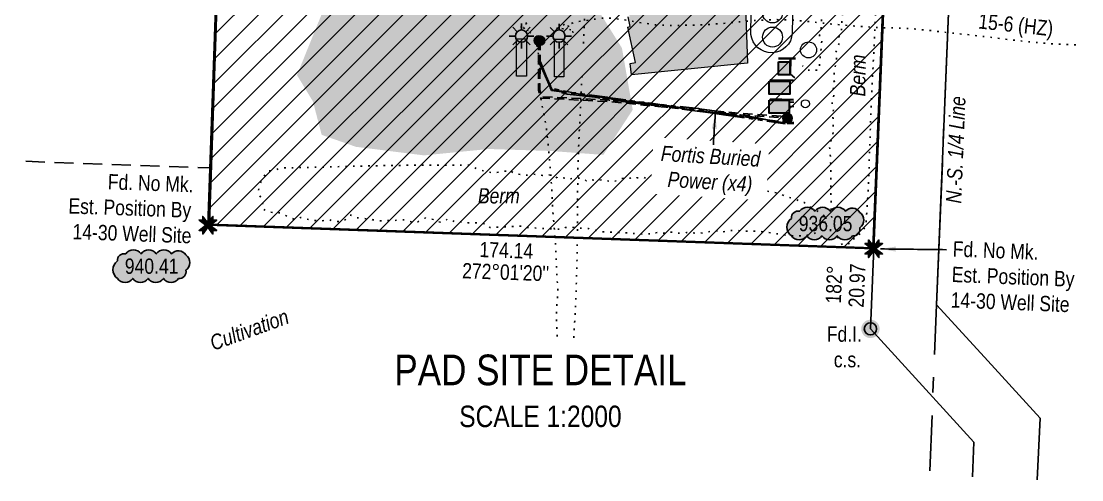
# Model space of a CAD drawing. Extents: x 303793 to 307741, y 5826902 to 5830455.
# Drawn here: x 306037 to 306729, y 5827766 to 5828066 of the extents above; entities that cross this region are included whole.
import ezdxf
from ezdxf.enums import TextEntityAlignment as Align

# ---------------------------------------------------------------- set-up
doc = ezdxf.new("R2010")
doc.units = 0
doc.header["$LTSCALE"] = 5
for name, pattern in [('foc-ACCESSROAD', [3.75, 2.5, -1.25]), ('foc-DOT', [1, 0.2, -0.8]), ('foc-QUARTERLINE', [33, 25, -3, 2, -3]), ('foc-TOPO', [1, 0.2, -0.8]), ('POWERLINE5', [7.8, 2.4, -0.6, 0.6, -0.6, 0.6, -0.6, 2.4]), ('UG_PIPE', [1.875, 1.25, -0.625])]:
    doc.linetypes.add(name, pattern=pattern)
for name, color, linetype in [('AS-DRILL', 8, 'foc-DOT'), ('AS-DRILL-T', 8, 'Continuous'), ('AS-FENCE', 48, 'foc-FENCE'), ('AS-PIPE-UG', 44, 'UG_PIPE'), ('AS-POWER-EXISTING', 72, 'POWERLINE5'), ('AS-POWER-EXISTING-T', 72, 'Continuous'), ('AS-ROADS', 254, 'Continuous'), ('AS-SYMBOL', 7, 'Continuous'), ('C-WS-S', 8, 'Continuous'), ('DETAIL-T', 7, 'Continuous'), ('F-RW', 190, 'Continuous'), ('F-WS', 190, 'foc-ACCESSROAD'), ('L-BD1', 253, 'Continuous'), ('L-MON', 1, 'Continuous'), ('L-SECQ', 8, 'foc-QUARTERLINE'), ('P-ELEVATION', 7, 'Continuous'), ('P-PROPOSED', 10, 'Continuous'), ('T-GENERAL', 48, 'foc-TOPO')]:
    doc.layers.add(name, color=color, linetype=linetype)
doc.layers.add('AS-GENERAL', color=48, linetype='Continuous', lineweight=18)
doc.layers.add('T-TEXT', color=48, linetype='Continuous', lineweight=18)
for name, color, linetype, true_color in [('AS-PIPE-AG', 7, 'Continuous', 0x7d00fa), ('AS-STRUCTURE-H', 7, 'Continuous', 0xa8a8a8), ('P-PROPOSED-EXISTING-H', 7, 'Continuous', 0xffeebd)]:
    doc.layers.add(name, color=color, linetype=linetype, true_color=true_color)
doc.layers.add('AS-STRUCTURE', color=7, linetype='Continuous', lineweight=30, true_color=0x595959)
doc.styles.add('100L', font='ARIALN.TTF', dxfattribs={"height": 11})
doc.styles.add('80', font='ARIALN.TTF', dxfattribs={"height": 10})
doc.styles.add('80CG', font='ARIALN.TTF', dxfattribs={"height": 10})
doc.styles.add('80L', font='ARIALN.TTF', dxfattribs={"height": 10})
doc.styles.add('80LS', font='ARIALNI.TTF', dxfattribs={"height": 10})
doc.styles.add('foc-LtypeFont', font='ARIALN.TTF', dxfattribs={"height": 7.35})
doc.linetypes.add('foc-FENCE', pattern='A,10,-1,["X",foc-LtypeFont,S=0.2,R=0,X=-0.625,Y=-0.75],-1.24', length=12.24)
doc.dimstyles.new('Compass 5 000', dxfattribs={"dimscale": 5, "dimtxt": 9, "dimasz": 2, "dimexe": 0.2, "dimexo": 0.0625, "dimgap": 0.5, "dimtad": 0, "dimtih": 1, "dimtoh": 1, "dimzin": 0, "dimdsep": 46, "dimtxsty": '80CG', "dimcen": 0.1, "dimse1": 1, "dimse2": 1, "dimclrd": 256, "dimclrt": 256, "dimaunit": 1, "dimadec": 4, "dimazin": 0, "dimtfac": 0.06, "dimtofl": 0, "dimtmove": 0, "dimatfit": 1, "dimfxl": 0.2, "dimtolj": 1, "dimtzin": 0, "dimlwd": -1, "dimarcsym": 0})

# ---------------------------------------------------------------- blocks, each defined once
blk = doc.blocks.new('RISER')
h = blk.add_hatch(color=255)
h.dxf.hatch_style = 1
edge = h.paths.add_edge_path()
edge.add_arc((0, 0), 0.7, 0, 360)
blk.add_hatch(color=13).paths.add_polyline_path([(0.58, -0.15), (-0.58, -0.15, 0.774597)])
at = {"color": 13}
blk.add_line((-0.58, -0.15), (0.58, -0.15), dxfattribs=at)
blk.add_circle((0, 0), 0.6, dxfattribs=at)
blk = doc.blocks.new('GAS')
h = blk.add_hatch(color=255)
h.dxf.hatch_style = 1
edge = h.paths.add_edge_path()
edge.add_arc((0, 0), 0.9, 0, 360)
for p, q in [((0, 0.81), (0, 1.62)), ((-0.81, 0), (-1.62, 0)), ((-0.57, 0.57), (-1.14, 1.14)), ((0.57, 0.57), (1.14, 1.14)), ((1.62, 0), (0.81, 0)), ((-0.57, -0.57), (-1.14, -1.14)), ((0, -0.81), (0, -1.62)), ((1.14, -1.14), (0.57, -0.57))]:
    blk.add_line(p, q)
blk.add_circle((0, 0), 0.8)
blk = doc.blocks.new('fdia')
at = {"color": 255, "const_width": 1}
blk.add_lwpolyline([(-0.5, 0, 1), (0.5, 0, 1)], format="xyb", close=True, dxfattribs=at)
blk = doc.blocks.new('Fdiaa')
blk.add_blockref('fdia', (0, 0))
blk = doc.blocks.new('fdib')
at = {"color": 1, "const_width": 1.6}
blk.add_lwpolyline([(-0.4, 0, 1), (0.4, 0, 1)], format="xyb", close=True, dxfattribs=at)
at = {"color": 1}
blk.add_circle((0, 0), 0.8, dxfattribs=at)
blk = doc.blocks.new('Fdibb')
blk.add_blockref('fdib', (0, 0))
blk = doc.blocks.new('fdicc')
for name in ['Fdibb', 'Fdiaa']:
    blk.add_blockref(name, (0, 0))
blk = doc.blocks.new('FDI')
blk.add_blockref('fdicc', (0, 0))
blk = doc.blocks.new('TEMP')
h = blk.add_hatch(color=255)
h.dxf.hatch_style = 1
h.paths.add_polyline_path([(0, 0.25), (-0.67, 1.15), (-0.67, 0.67), (-1.15, 0.67), (-0.25, 0), (-1.15, -0.67), (-0.67, -0.67), (-0.67, -1.15), (0, -0.25), (0.67, -1.15), (0.67, -0.67), (1.15, -0.67), (0.25, 0), (1.15, 0.67), (0.67, 0.67), (0.67, 1.15)])
h.paths.add_polyline_path([(0.57, 0.85), (0.57, 0.57), (0.85, 0.57), (0.08, 0), (0.85, -0.57), (0.57, -0.57), (0.57, -0.85), (0, -0.08), (-0.57, -0.85), (-0.57, -0.57), (-0.85, -0.57), (-0.08, 0), (-0.85, 0.57), (-0.57, 0.57), (-0.57, 0.85), (0, 0.08)], flags=16)
h = blk.add_hatch(color=1)
h.dxf.hatch_style = 1
h.paths.add_polyline_path([(0, 0.08), (-0.57, 0.85), (-0.57, 0.57), (-0.85, 0.57), (-0.08, 0), (-0.85, -0.57), (-0.57, -0.57), (-0.57, -0.85), (0, -0.08), (0.57, -0.85), (0.57, -0.57), (0.85, -0.57), (0.08, 0), (0.85, 0.57), (0.57, 0.57), (0.57, 0.85)])
at = {"color": 1}
for p, q in [((-0.08, 0), (0.08, 0)), ((0, 0.08), (0, -0.08))]:
    blk.add_line(p, q, dxfattribs=at)
at = {"color": 255, "flags": 128}
blk.add_lwpolyline([(-0.25, 0), (-1.15, 0.67), (-0.67, 0.67), (-0.67, 1.15), (0, 0.25), (0.67, 1.15), (0.67, 0.67), (1.15, 0.67), (0.25, 0), (1.15, -0.67), (0.67, -0.67), (0.67, -1.15), (0, -0.25), (-0.67, -1.15), (-0.67, -0.67), (-1.15, -0.67)], close=True, dxfattribs=at)
at = {"color": 1, "flags": 128}
blk.add_lwpolyline([(-0.08, 0), (-0.85, 0.57), (-0.57, 0.57), (-0.57, 0.85), (0, 0.08), (0.57, 0.85), (0.57, 0.57), (0.85, 0.57), (0.08, 0), (0.85, -0.57), (0.57, -0.57), (0.57, -0.85), (0, -0.08), (-0.57, -0.85), (-0.57, -0.57), (-0.85, -0.57)], close=True, dxfattribs=at)
blk = doc.blocks.new('*U437')
at = {"layer": 'DETAIL-T', "color": 3, "insert": (0, 0), "char_height": 20, "width": 217.1081, "attachment_point": 5, "style": '80CG'}
blk.add_mtext('PAD SITE DETAIL\\P{\\H0.7x;SCALE 1:2000}', dxfattribs=at)
blk = doc.blocks.new('wa')
at = {"layer": 'P-ELEVATION'}
h = blk.add_hatch(color=111, dxfattribs=at)
h.dxf.hatch_style = 1
edge = h.paths.add_edge_path()
edge.add_arc((-17.35, -4.5), 6.1, 215, 325)
edge.add_arc((-7.35, -4.5), 6.1, 215, 325)
edge.add_arc((2.65, -4.5), 6.1, 215, 325)
edge.add_arc((12.65, -4.5), 6.1, 215, 325)
edge.add_arc((18.14, -3.7), 4.32, 263.43363, 373.43363)
edge.add_arc((18.85, 2.3), 6.1, 305, 415)
edge.add_arc((17.45, 4.39), 5.69, 30.69553, 140.69553)
edge.add_arc((8.05, 4.5), 6.1, 35, 145)
edge.add_arc((-1.95, 4.5), 6.1, 35, 145)
edge.add_arc((-11.95, 4.5), 6.1, 35, 145)
edge.add_arc((-18.04, 3.81), 4.33, 75.42608, 185.42608)
edge.add_arc((-18.36, -2.3), 6.96, 125, 235)
at = {"color": 240, "flags": 128}
blk.add_lwpolyline([(-22.35, -8, 0.520567), (-12.35, -8, 0.520567), (-2.35, -8, 0.520567), (7.65, -8, 0.520567), (17.65, -8, 0.520567), (22.35, -2.7, 0.520567), (22.35, 7.3, 0.520567), (13.05, 8, 0.520567), (3.05, 8, 0.520567), (-6.95, 8, 0.520567), (-16.95, 8, 0.520567), (-22.35, 3.4, 0.520567)], format="xyb", close=True, dxfattribs=at)
at = {"layer": 'P-ELEVATION', "color": 240, "flags": 128}
blk.add_lwpolyline([(0, 0, 12.5, 0, 0), (-12.42, -6.43, 0, 0, 0)], format="xyseb", dxfattribs=at)
at = {"layer": 'P-ELEVATION', "color": 240, "style": '80'}
blk.add_attdef('ELEVATION', text='', height=10, dxfattribs=at).set_placement((0, 0), align=Align.MIDDLE_CENTER)

msp = doc.modelspace()

# ---------------------------------------------------------------- hatches: boundary and pattern name
at = {"layer": 'AS-ROADS'}
h = msp.add_hatch(color=256, dxfattribs=at)
h.dxf.hatch_style = 1
h.paths.add_polyline_path([(306210.766, 5828333.883), (306248.504, 5828310.002), (306281.377, 5828248.481), (306291.923, 5828229.593), (306309.763, 5828207.968), (306313.266, 5828196.712), (306316.019, 5828181.453), (306289.363, 5828162.427), (306256.166, 5828116.204), (306233.343, 5828071.646), (306216.687, 5828030.541), (306227.097, 5828013.371), (306232.822, 5827991.518), (306255.203, 5827983.713), (306299.655, 5827978.116), (306341.946, 5827982.29), (306382.272, 5827981.01), (306416.838, 5827978.451), (306436.041, 5828007.885), (306429, 5828048.197), (306409.797, 5828078.911), (306400.502, 5828097.339), (306370.601, 5828144.608), (306263.26, 5828319.33), (306245.703, 5828330.681)])
at = {"layer": 'AS-STRUCTURE-H'}
h = msp.add_hatch(color=256, dxfattribs=at)
h.dxf.hatch_style = 1
h.paths.add_polyline_path([(306277.903, 5828319.106), (306290.354, 5828337.896), (306333.729, 5828310.763), (306393.602, 5828266.074), (306400.255, 5828262.084), (306407.972, 5828255.699), (306413.294, 5828250.645), (306445.789, 5828226.408), (306448.52, 5828223.34), (306449.706, 5828224.592), (306454.647, 5828220.575), (306453.791, 5828219.323), (306454.12, 5828218.599), (306463.343, 5828219.784), (306464.397, 5828214.318), (306460.51, 5828213.857), (306461.037, 5828208.655), (306463.343, 5828208.853), (306464.337, 5828202.911), (306466.972, 5828202.846), (306468.158, 5828197.116), (306470.991, 5828197.511), (306472.32, 5828191.632), (306474.164, 5828191.632), (306474.889, 5828185.376), (306476.536, 5828185.507), (306478.058, 5828174.82), (306479.047, 5828172.647), (306482.34, 5828173.042), (306482.807, 5828167.036), (306486.628, 5828167.497), (306487.187, 5828161.878), (306499.824, 5828162.31), (306499.757, 5828163.176), (306502.22, 5828163.442), (306502.154, 5828164.107), (306506.881, 5828164.906), (306510.077, 5828154.523), (306504.351, 5828153.458), (306503.685, 5828155.056), (306501.43, 5828153.477), (306501.719, 5828149.645), (306503.399, 5828149.803), (306503.582, 5828146.234), (306502.9, 5828146.024), (306503.005, 5828143.872), (306505.21, 5828142.009), (306508.381, 5828111.997), (306511.098, 5828038.243), (306435.164, 5828030.676), (306434.466, 5828038.086), (306437.931, 5828038.765), (306432.863, 5828061.79), (306434.366, 5828062.284), (306433.095, 5828068.594), (306434.027, 5828068.636), (306432.714, 5828074.943), (306433.688, 5828075.07), (306432.585, 5828081.716), (306433.223, 5828083.671), (306432.5, 5828086.987), (306432.713, 5828087.582), (306431.435, 5828093.466), (306432.881, 5828093.848), (306431.775, 5828099.969), (306433.264, 5828100.139), (306431.69, 5828105.717), (306432.626, 5828106.014), (306430.456, 5828116.397), (306431.307, 5828118.395), (306432.072, 5828118.48), (306431.009, 5828124.771), (306438.475, 5828126.003), (306441.225, 5828129.339), (306440.432, 5828138.247), (306439.322, 5828138.204), (306438.041, 5828144.693), (306447.054, 5828145.985), (306451.751, 5828147.992), (306452.52, 5828149.571), (306452.178, 5828152.175), (306449.018, 5828154.694), (306448.722, 5828158.596), (306452.181, 5828158.852), (306453.675, 5828162.481), (306453.675, 5828164.572), (306449.96, 5828164.316), (306449.533, 5828168.5), (306452.78, 5828170.816), (306455.565, 5828172.853), (306454.333, 5828177.985), (306454.128, 5828181.132), (306452.075, 5828182.158), (306451.39, 5828188.247), (306449.405, 5828188.111), (306448.789, 5828192.695), (306448.173, 5828193.721), (306446.736, 5828193.516), (306446.39, 5828196.058), (306444.131, 5828199.205), (306438.314, 5828196.674), (306432.154, 5828205.91), (306433.235, 5828207.417), (306385.934, 5828244.386), (306326.36, 5828287.682)])
h = msp.add_hatch(color=256, dxfattribs=at)
h.dxf.hatch_style = 1
h.paths.add_polyline_path([(306531.323, 5828039.234), (306538.667, 5828039.234), (306538.667, 5828030.707), (306531.323, 5828030.707)])
h.paths.add_polyline_path([(306525.211, 5828026.689), (306538.712, 5828026.689), (306538.712, 5828018.163), (306525.211, 5828018.163)])
h.paths.add_polyline_path([(306525.119, 5828014.185), (306538.255, 5828014.185), (306538.255, 5828005.705), (306525.119, 5828005.705)])
at = {"layer": 'P-PROPOSED-EXISTING-H'}
h = msp.add_hatch(dxfattribs=at)
h.set_pattern_fill('ANSI31', color=256, scale=3.499734, style=0)
h.set_pattern_definition([(45, (-851.238, 767.042), (-7.857126762, 7.857126762), [])])
h.paths.add_polyline_path([(306609.389, 5828304.305), (306593.506, 5827917.16), (306158.46, 5827932.521), (306172.132, 5828319.744)])

# ---------------------------------------------------------------- linework, layer by layer
at = {"layer": 'AS-DRILL', "flags": 128}
for points in [[(306403.825, 5828051.273), (306403.829, 5828051.383), (306404.555, 5828068.292), (306405.433, 5828085.896), (306406.255, 5828103.953), (306407.028, 5828122.687), (306407.641, 5828141.778), (306408.137, 5828161.098), (306408.782, 5828180.988), (306409.606, 5828201.622), (306410.612, 5828222.423), (306411.714, 5828243.121), (306412.863, 5828264.367), (306413.859, 5828285.519), (306414.776, 5828307.85), (306415.804, 5828330.452), (306416.774, 5828353.482), (306417.568, 5828375.868), (306417.821, 5828382.814), (306418.364, 5828398.905), (306419.138, 5828422.042), (306419.818, 5828445.334), (306420.071, 5828455.407), (306420.181, 5828465.33)], [(306366.471, 5828064.46), (306366.471, 5828064.46), (306366.567, 5828064.356), (306366.38, 5828064.063), (306365.213, 5828063.659), (306363.374, 5828063.332), (306362.855, 5828062.878), (306363.11, 5828061.742), (306364.176, 5828060.873), (306365.857, 5828060.356), (306367.155, 5828059.654), (306367.401, 5828059.544), (306367.418, 5828059.968), (306367.121, 5828061.932), (306366.618, 5828064.379), (306365.972, 5828065.105), (306365.503, 5828064.023), (306365.462, 5828063.624), (306365.459, 5828063.549), (306365.436, 5828062.975), (306365.03, 5828062.19), (306364.778, 5828061.525), (306365.25, 5828060.83), (306366.539, 5828059.903), (306368.812, 5828058.536), (306369.907, 5828057.767), (306371.003, 5828056.397), (306372.024, 5828054.405), (306372.993, 5828051.714), (306373.751, 5828048.156), (306374.389, 5828044.077), (306375.011, 5828039.599), (306375.265, 5828034.685), (306375.06, 5828028.939), (306375.22, 5828022.302), (306376.046, 5828015.413), (306377.259, 5828008.835), (306378.542, 5828002.729), (306379.608, 5827996.231), (306380.414, 5827988.843), (306381.207, 5827980.504), (306382.003, 5827971.641), (306382.743, 5827962.604), (306383.229, 5827954.102), (306383.574, 5827945.832), (306384.208, 5827937.275), (306384.981, 5827928.437), (306385.601, 5827919.53), (306386.028, 5827910.181), (306386.4, 5827901.959), (306386.853, 5827894.51), (306387.124, 5827888.145), (306386.699, 5827882.507), (306386.235, 5827877.146), (306386.214, 5827872.243), (306386.366, 5827867.283), (306386.56, 5827862.121), (306386.62, 5827858.466)], [(306391.385, 5828063.743), (306391.385, 5828063.743), (306391.178, 5828063.576), (306390.685, 5828063.12), (306390.015, 5828062.647), (306388.968, 5828062.113), (306387.996, 5828061.576), (306387.004, 5828061.166), (306386.505, 5828061.211), (306386.316, 5828061.493), (306386.067, 5828061.528), (306386.886, 5828061.346), (306388.777, 5828061.095), (306390.642, 5828060.795), (306392.608, 5828060.541), (306394.657, 5828060.459), (306396.061, 5828059.928), (306396.847, 5828058.921), (306397.18, 5828058.482), (306397.929, 5828057.827), (306397.956, 5828057.876), (306396.813, 5828058.697), (306395.738, 5828059.34), (306395.141, 5828060.065), (306394.877, 5828060.976), (306394.513, 5828061.866), (306393.897, 5828062.742), (306393.627, 5828063.503), (306393.697, 5828064.001), (306393.713, 5828064.4), (306393.919, 5828064.542), (306394.739, 5828064.409), (306395.759, 5828064.269), (306396.084, 5828064.256), (306396.414, 5828064.368), (306397.049, 5828064.592), (306399.304, 5828065.303), (306402.832, 5828065.937), (306407.253, 5828066.386), (306412.341, 5828067.234), (306417.821, 5828067.866), (306423.59, 5828067.61), (306430.754, 5828066.573), (306439.995, 5828064.903), (306450.894, 5828063.417), (306462.96, 5828062.935), (306475.054, 5828063.177), (306486.506, 5828063.62), (306497.274, 5828064.491), (306507.8, 5828065.547), (306518.793, 5828066.409), (306530.367, 5828066.772), (306542.608, 5828066.308), (306555.344, 5828065.073), (306569.095, 5828063.573), (306582.384, 5828062.417), (306594.815, 5828061.695), (306606.809, 5828061.291), (306619.099, 5828060.8), (306631.632, 5828059.498), (306643.883, 5828058.033), (306655.896, 5828056.853), (306669.069, 5828055.301), (306682.514, 5828053.637), (306695.643, 5828052.237), (306708.409, 5828051.127), (306720.117, 5828050.459), (306729.442, 5828050.311)], [(306397.533, 5827858.996), (306398.038, 5827867.592), (306398.532, 5827878.081), (306399.021, 5827889.696), (306399.442, 5827902.114), (306399.766, 5827915.236), (306399.936, 5827928.891), (306400.028, 5827943.098), (306400.076, 5827957.433), (306400.281, 5827972.587), (306400.869, 5827987.925), (306401.609, 5828003.333), (306402.373, 5828018.69), (306403.027, 5828031.999)]]:
    msp.add_lwpolyline(points, dxfattribs=at)
at = {"layer": 'AS-FENCE', "flags": 128}
msp.add_lwpolyline([(306588.283, 5828332.411), (306608.538, 5828301.131), (306592.883, 5827917.691), (306159.546, 5827933.258), (306172.983, 5828333.016)], dxfattribs=at)
at = {"layer": 'AS-GENERAL', "flags": 128}
msp.add_lwpolyline([(306513.92, 5828101.436, -0.8978526), (306541.04, 5828101.054), (306540.246, 5828057.896, -0.9212411), (306513.296, 5828057.122)], format="xyb", close=True, dxfattribs=at)
msp.add_lwpolyline([(306508.381, 5828111.997), (306511.098, 5828038.243), (306435.164, 5828030.676), (306434.466, 5828038.086), (306437.931, 5828038.765), (306432.863, 5828061.79), (306434.366, 5828062.284), (306433.095, 5828068.594)], dxfattribs=at)
for points in [[(306360.109, 5828054.174), (306366.726, 5828054.174), (306366.726, 5828029.836), (306360.109, 5828029.836)], [(306384.933, 5828054.068), (306391.084, 5828054.068), (306391.084, 5828029.523), (306384.933, 5828029.523)]]:
    msp.add_lwpolyline(points, close=True, dxfattribs=at)
at = {"layer": 'AS-GENERAL'}
for centre, radius in [((306527.378, 5828071.151), 6.526), ((306527.391, 5828055.394), 6.526), ((306550.906, 5828047.007), 5.26), ((306548.846, 5828011.827), 2.639)]:
    msp.add_circle(centre, radius, dxfattribs=at)
at = {"layer": 'AS-PIPE-AG', "flags": 128}
for points in [[(306531.346, 5828041.199), (306542.368, 5828041.073)], [(306531.352, 5828041.698), (306542.374, 5828041.573)], [(306538.754, 5828031.199), (306538.814, 5828041.114)], [(306541.962, 5828028.735), (306539.035, 5828031.2), (306539.244, 5828041.109)], [(306526.034, 5828026.689), (306526.026, 5828027.492), (306541.163, 5828027.25)], [(306526.158, 5828026.689), (306526.146, 5828027.179), (306541.127, 5828026.91)], [(306526.098, 5828014.185), (306526.11, 5828014.999), (306541.18, 5828014.665)], [(306526.25, 5828014.185), (306526.258, 5828014.589), (306541.165, 5828014.281)], [(306538.255, 5828012.853), (306541.328, 5828012.884)], [(306538.255, 5828010.122), (306541.336, 5828009.987)], [(306537.043, 5827998.968), (306541.227, 5827998.942)], [(306537.048, 5827999.718), (306541.232, 5827999.692)]]:
    msp.add_lwpolyline(points, dxfattribs=at)
at = {"layer": 'AS-PIPE-UG', "flags": 128}
for points in [[(306374.566, 5828053.121), (306374.393, 5828020.468), (306375.998, 5828015.516), (306420.571, 5828013.253), (306506.773, 5828004.518), (306536.666, 5828002.413)], [(306375.566, 5828053.115), (306375.394, 5828020.624), (306376.737, 5828016.479), (306420.647, 5828014.251), (306506.859, 5828005.515), (306536.736, 5828003.411)]]:
    msp.add_lwpolyline(points, dxfattribs=at)
at = {"layer": 'AS-POWER-EXISTING', "flags": 128}
for points in [[(306374.196, 5828039.643), (306383.843, 5828020.771), (306393.316, 5828018.093), (306479.573, 5828008.623), (306509.468, 5828004.086), (306535.496, 5827999.178)], [(306535.598, 5827998.791), (306449.323, 5828011.483), (306383.056, 5828020.493), (306374.899, 5828039.362)], [(306535.671, 5827999.286), (306449.393, 5828011.978), (306383.403, 5828020.951), (306375.358, 5828039.561)], [(306375.826, 5828039.303), (306382.491, 5828022.101), (306419.491, 5828014.468), (306535.681, 5827999.788)]]:
    msp.add_lwpolyline(points, dxfattribs=at)
at = {"layer": 'AS-STRUCTURE'}
for points in [[(306531.323, 5828039.234), (306538.667, 5828039.234), (306538.667, 5828030.707), (306531.323, 5828030.707)], [(306525.211, 5828026.689), (306538.712, 5828026.689), (306538.712, 5828018.163), (306525.211, 5828018.163)], [(306525.119, 5828014.185), (306538.255, 5828014.185), (306538.255, 5828005.705), (306525.119, 5828005.705)]]:
    msp.add_lwpolyline(points, close=True, dxfattribs=at)
at = {"layer": 'F-RW', "flags": 128}
for points in [[(306657.937, 5827768.209), (306658.966, 5827790.819), (306632.082, 5827820.264), (306591.36, 5827864.866), (306609.391, 5828304.338), (306606.704, 5828463.258)], [(306649.194, 5828463.977), (306651.902, 5828303.826), (306634.538, 5827880.602), (306663.466, 5827848.918), (306702.219, 5827806.473), (306700.39, 5827766.278)]]:
    msp.add_lwpolyline(points, dxfattribs=at)
at = {"layer": 'F-WS', "flags": 128}
msp.add_lwpolyline([(306048.854, 5828324.097), (306172.132, 5828319.744), (306159.783, 5827969.989), (306036.504, 5827974.342)], dxfattribs=at)
at = {"layer": 'L-SECQ', "flags": 128}
msp.add_lwpolyline([(306651.86, 5828302.806), (306634.538, 5827880.602), (306632.082, 5827820.264), (306630.106, 5827772.12)], dxfattribs=at)
at = {"layer": 'P-PROPOSED', "flags": 128}
msp.add_lwpolyline([(306609.389, 5828304.305), (306593.506, 5827917.16), (306158.46, 5827932.521), (306172.132, 5828319.744)], close=True, dxfattribs=at)
at = {"layer": 'T-GENERAL', "flags": 128}
for points in [[(306575.194, 5828304.54), (306574.297, 5828307.817), (306566.787, 5828307.985), (306563.472, 5828309.495), (306564.399, 5828314.533), (306569.231, 5828316.813), (306580.705, 5828318.423), (306589.491, 5828315.607), (306596.185, 5828309.258), (306601.335, 5828291.241), (306604.266, 5828256.536), (306602.212, 5828197.484), (306597.234, 5828124.095), (306594.665, 5828068.283), (306591.918, 5828013.134), (306590.028, 5827957.978), (306588.484, 5827933.097), (306586.334, 5827927.902), (306583.032, 5827925.814), (306580.403, 5827924.197), (306580.403, 5827922.85), (306578.103, 5827920.684), (306572.914, 5827919.674), (306569.537, 5827925.33), (306569.763, 5827928.126)], [(306569.763, 5827928.126), (306566.811, 5827935.32), (306565.704, 5827939.194), (306565.642, 5827946.265), (306565.396, 5827956.964), (306565.54, 5827968.908), (306565.048, 5827980.725), (306564.557, 5827983.971), (306565.147, 5827985.643), (306567.213, 5827993.624), (306566.82, 5828004.343), (306567.239, 5828009.155), (306566.253, 5828011.065), (306566.376, 5828014.639), (306567.239, 5828015.686), (306567.424, 5828017.412), (306566.869, 5828018.213), (306566.992, 5828020.246), (306567.301, 5828025.07), (306567.855, 5828025.933), (306567.362, 5828027.597), (306567.301, 5828029.569), (306567.671, 5828031.356), (306569.276, 5828042.156), (306568.474, 5828043.389), (306568.721, 5828045.237), (306569.399, 5828046.778), (306570.755, 5828050.722), (306570.635, 5828052.66), (306570.82, 5828056.11), (306571.437, 5828058.452), (306572.484, 5828059.992), (306572.671, 5828065.37), (306573.472, 5828073.757), (306574.397, 5828078.07), (306574.335, 5828079.981), (306573.226, 5828081.706), (306573.657, 5828083.863), (306574.027, 5828086.204), (306574.829, 5828086.772), (306574.952, 5828089.298), (306573.966, 5828092.194), (306575.137, 5828096.021), (306574.386, 5828100.473), (306573.728, 5828105.077), (306574.541, 5828107.592), (306575.431, 5828111.152), (306575.432, 5828117.699), (306575.006, 5828119.247), (306575.819, 5828122.806), (306575.686, 5828132.131), (306575.686, 5828138.142), (306575.067, 5828140.679), (306574.943, 5828144.083), (306574.634, 5828144.887), (306574.386, 5828147.858), (306574.077, 5828150.333), (306573.455, 5828156.229), (306573.331, 5828158.952), (306572.65, 5828160.313), (306572.155, 5828164.707), (306572.093, 5828167.925), (306571.471, 5828170.362), (306570.914, 5828171.352), (306570.852, 5828172.528), (306570.295, 5828173.828), (306570.852, 5828174.88), (306570.914, 5828176.674), (306570.171, 5828178.778), (306570.047, 5828180.14), (306566.689, 5828188.755), (306564.242, 5828196.093), (306563.1, 5828208.486), (306562.613, 5828234.79), (306561.961, 5828246.857), (306564.736, 5828261.757), (306562.942, 5828276.433), (306558.537, 5828280.51), (306555.275, 5828280.836), (306549.239, 5828276.27), (306546.303, 5828273.172), (306545.161, 5828262.246), (306545.161, 5828251.484), (306543.693, 5828244.798), (306542.551, 5828235.666), (306543.04, 5828226.208), (306544.019, 5828216.913), (306543.569, 5828207.625), (306541.935, 5828199.782), (306540.954, 5828195.86), (306542.752, 5828187.852), (306543.896, 5828180.335), (306543.733, 5828171.021), (306544.564, 5828168.732), (306551.485, 5828161.297), (306554.275, 5828153.747), (306560.99, 5828144.763), (306561.095, 5828129.879), (306561.095, 5828113.873), (306560.888, 5828097.041), (306561.405, 5828092.085), (306559.652, 5828072.611), (306559.133, 5828062.217), (306558.718, 5828058.276), (306558.096, 5828056.409), (306558.199, 5828054.128), (306559.548, 5828052.987), (306558.926, 5828045.832), (306558.511, 5828041.58), (306558.407, 5828039.921), (306558.096, 5828037.743), (306558.303, 5828035.046), (306557.265, 5828033.768), (306553.82, 5828033.638), (306550.635, 5828033.768), (306546.93, 5828036.692)], [(306519.174, 5827955.879), (306520.635, 5827955.47), (306530.205, 5827953.57), (306547.952, 5827947.429), (306560.618, 5827939.165), (306562.172, 5827937.092), (306561.139, 5827932.695), (306556.038, 5827927.596), (306551.959, 5827926.203), (306542.801, 5827925.276), (306536.368, 5827926.03), (306518.349, 5827928.609), (306508.8, 5827928.609), (306504.629, 5827929.073), (306499.901, 5827929.073), (306496.934, 5827928.517), (306494.431, 5827928.053), (306493.226, 5827928.98), (306486.922, 5827928.517), (306482.287, 5827927.404), (306478.672, 5827927.497), (306476.54, 5827927.404), (306471.331, 5827927.682), (306468.458, 5827927.126), (306462.988, 5827927.682), (306459.744, 5827928.238), (306457.889, 5827927.496), (306456.627, 5827927.221), (306452.948, 5827927.919), (306451.183, 5827927.515), (306450.41, 5827926.89), (306448.35, 5827927), (306443.802, 5827926.611), (306430.789, 5827927.556), (306423.628, 5827928.028), (306419.77, 5827927.84), (306414.219, 5827928.498), (306406.974, 5827930.38), (306403.351, 5827930.746), (306401.17, 5827930.51), (306399.519, 5827931.217), (306391.914, 5827930.923), (306389.792, 5827929.98), (306382.112, 5827930.098), (306367.88, 5827930.954), (306362.977, 5827931.896), (306355.34, 5827931.614), (306347.207, 5827931.236), (306342.587, 5827931.048), (306340.513, 5827933.216), (306337.307, 5827933.876), (306328.255, 5827934.158), (306325.236, 5827934.839), (306323.941, 5827934.765), (306322.719, 5827934.543), (306321.572, 5827934.136), (306319.832, 5827934.728), (306316.417, 5827936.322), (306314.937, 5827936.559), (306313.279, 5827935.138), (306310.141, 5827934.428), (306307.477, 5827935.198), (306305.641, 5827936.145), (306302.681, 5827936.855), (306300.431, 5827937.269), (306298.241, 5827936.085), (306295.576, 5827934.724), (306293.504, 5827934.428), (306290.531, 5827935.021), (306288.045, 5827936.027), (306283.545, 5827936.027), (306278.752, 5827935.406), (306273.341, 5827935.704), (306270.784, 5827935.288), (306266.266, 5827936.12), (306260.914, 5827936.892), (306254.953, 5827937.488), (306253.05, 5827938.558), (306251.861, 5827939.034), (306250.553, 5827938.974), (306249.78, 5827937.726), (306248.056, 5827936.002), (306244.607, 5827934.873), (306240.445, 5827935.17), (306237.532, 5827936.181), (306235.855, 5827935.708), (306232.466, 5827935.292), (306226.758, 5827935.649), (306222.953, 5827936.6), (306221.11, 5827937.134), (306219.267, 5827937.61), (306217.84, 5827937.134), (306214.688, 5827936.481), (306209.694, 5827938.68), (306207.54, 5827939.935), (306205.875, 5827940.529), (306204.032, 5827940.767), (306201.297, 5827940.588), (306195.351, 5827942.55), (306193.73, 5827943.982), (306194.384, 5827947.132), (306194.076, 5827948.855), (306192.944, 5827951.002), (306191.712, 5827952.42), (306191.264, 5827954.622), (306191.862, 5827956.861), (306192.982, 5827960.562), (306194.364, 5827963.286), (306195.894, 5827965.6), (306197.089, 5827966.645), (306198.321, 5827968.138), (306200.225, 5827968.1), (306202.017, 5827968.399), (306205.746, 5827969.819), (306267.978, 5827971.344), (306290.248, 5827971.649), (306328.99, 5827971.649), (306335.86, 5827968.604), (306344.94, 5827966.504), (306355.939, 5827968.366), (306358.219, 5827966.446), (306365.12, 5827964.974), (306371.342, 5827965.785), (306377.114, 5827964.974), (306380.721, 5827965.425), (306384.388, 5827964.895), (306385.342, 5827963.985), (306386.585, 5827963.564), (306389.113, 5827963.897), (306390.533, 5827963.365), (306392.219, 5827963.276), (306393.466, 5827962.476), (306394.974, 5827962.853), (306401.747, 5827963.365), (306403.934, 5827963.053), (306405.731, 5827961.491), (306406.825, 5827961.725), (306409.091, 5827962.272), (306411.513, 5827961.647), (306416.122, 5827962.194), (306423.071, 5827960.7), (306429.031, 5827963.093), (306430.996, 5827963.291), (306434.464, 5827963.144), (306435.099, 5827963.633), (306437.053, 5827964.072), (306438.812, 5827963.535), (306440.18, 5827963.437), (306440.913, 5827963.828), (306442.336, 5827963.893), (306444.902, 5827963.222), (306446.582, 5827963.374), (306448.981, 5827963.789)]]:
    msp.add_lwpolyline(points, dxfattribs=at)

# ---------------------------------------------------------------- block references
at = {"xscale": 0.99992398, "yscale": 0.99992398, "zscale": 0.99992398}
msp.add_blockref('*U437', (306375.745, 5827824.262), dxfattribs=at)
at = {"layer": 'AS-SYMBOL', "xscale": 4.999619900000007, "yscale": 4.999619900000007, "zscale": 4.999619900000007}
for p in [(306374.581, 5828053.143), (306375.573, 5828053.058), (306537.171, 5828002.386)]:
    msp.add_blockref('RISER', p, dxfattribs=at)
at = {"layer": 'C-WS-S', "color": 4, "xscale": 4.999619900000007, "yscale": 4.999619900000007, "zscale": 4.999619900000007}
for p in [(306363.389, 5828056.045), (306387.888, 5828056.012)]:
    msp.add_blockref('GAS', p, dxfattribs=at)
at = {"layer": 'L-MON', "color": 6, "xscale": 4.999619900000025, "yscale": 4.999619900000025, "zscale": 4.999619900000025}
for p in [(306158.46, 5827932.521), (306593.506, 5827917.16)]:
    msp.add_blockref('TEMP', p, dxfattribs=at)
at = {"layer": 'L-MON', "xscale": 4.999619900000025, "yscale": 4.999619900000025, "zscale": 4.999619900000025}
msp.add_blockref('FDI', (306591.358, 5827864.823), dxfattribs=at)
at = {"layer": 'P-ELEVATION', "xscale": 0.99992398, "yscale": 0.99992398, "zscale": 0.99992398}
for p, values in [((306562.049, 5827933.597), {'ELEVATION': '936.05'}), ((306121.729, 5827905.778), {'ELEVATION': '940.41'})]:
    msp.add_blockref('wa', p, dxfattribs=at).add_auto_attribs(values)

# ---------------------------------------------------------------- texts
at = {"layer": 'AS-DRILL-T', "insert": (306663.647, 5828087.645), "char_height": 9.99983, "attachment_point": 1, "rotation": 353.912521, "style": '80L'}
msp.add_mtext_dynamic_manual_height_columns('\\pi3.99263;Parallax\\P\\pi0.6639;15-6 (HZ)', width=48.40749, gutter_width=49.996, heights=[0], dxfattribs=at)
at = {"layer": 'L-BD1', "style": '80L'}
for s, height, rotation, p in [('174.14', 9.9992, 357.9778, (306353.495, 5827916.13)), ("272°01'20''", 9.99924, 357.9778, (306352.993, 5827901.89)), ('182°', 9.9992, 87.6506, (306567.526, 5827893.744)), ('20.97', 9.9992, 87.6506, (306582.512, 5827893.129))]:
    msp.add_text(s, height=height, rotation=rotation, dxfattribs=at).set_placement(p, align=Align.MIDDLE)
at = {"layer": 'L-MON', "char_height": 9.99925, "attachment_point": 1, "style": '80L'}
for s, insert, rotation in [('\\pi26.15534;Fd. No Mk.\\P\\pi1.00716;Est. Position By\\P\\pi4.28113;14-30 Well Site', (306067.156, 5827966.887), 357.977788), ('Fd. No Mk.\\PEst. Position By\\P14-30 Well Site', (306645.377, 5827922.112), 357.716306)]:
    msp.add_mtext_dynamic_manual_height_columns(s, width=80.23041, gutter_width=50, heights=[0], dxfattribs=dict(at, insert=insert, rotation=rotation))
at = {"layer": 'L-MON', "insert": (306561.769, 5827866.403), "char_height": 9.99925, "attachment_point": 1, "style": '80L'}
msp.add_mtext_dynamic_manual_height_columns('\\pi1.06172;Fd.I.\\P\\pi5.63846;c.s.', width=22.04241, gutter_width=50, heights=[0], dxfattribs=at)
at = {"layer": 'L-SECQ', "insert": (306640.509, 5827943.486), "char_height": 9.99924, "attachment_point": 1, "rotation": 87.650576, "style": '100L'}
msp.add_mtext_dynamic_manual_height_columns('\\pi3.51153;{\\fArial Narrow|b0|i1|c0|p34;N.-S. 1/4 Line}', width=76.22654, gutter_width=55, heights=[0], dxfattribs=at)
at = {"layer": 'T-TEXT', "style": '80LS'}
msp.add_text('Cultivation', height=9.99925, rotation=20, dxfattribs=at).set_placement((306185.502, 5827864.28), align=Align.MIDDLE_CENTER)
at = {"layer": 'T-TEXT', "insert": (306577.938, 5828016.692), "char_height": 9.99925, "attachment_point": 1, "rotation": 89.178371, "style": '100L'}
msp.add_mtext_dynamic_manual_height_columns('{\\fArial Narrow|b0|i1|c0|p34;Berm}', width=27.27394, gutter_width=55, heights=[0], dxfattribs=at)
at = {"layer": 'T-TEXT', "insert": (306334.881, 5827956.708), "char_height": 9.99925, "attachment_point": 1, "style": '100L'}
msp.add_mtext_dynamic_manual_height_columns('{\\fArial Narrow|b0|i1|c0|p34;Berm}', width=27.27394, gutter_width=55, heights=[0], dxfattribs=at)

# ---------------------------------------------------------------- leaders
at = {"layer": 'L-MON', "path_type": 1}
msp.add_leader([(306597.933, 5827917.041), (306641.062, 5827916.527)], dimstyle='Compass 5 000', override={"dimgap": 0.5, "dimtad": 0}, dxfattribs=at)

# ---------------------------------------------------------------- next in the draw order: texts
at = {"layer": 'AS-POWER-EXISTING-T', "insert": (306454.489, 5827984.534), "char_height": 9.99983, "attachment_point": 1, "rotation": 356.592612, "style": '80L', "bg_fill": 2}
msp.add_mtext_dynamic_manual_height_columns('\\pi0.32626;{\\fArial Narrow|b0|i1|c0|p34;Fortis Buried\\P\\pi5.71839;Power (x4)}', width=65.59682, gutter_width=49.996, heights=[0], dxfattribs=at)

# ---------------------------------------------------------------- next in the draw order: leaders
at = {"layer": 'AS-POWER-EXISTING-T', "path_type": 1}
msp.add_leader([(306489.957, 5828005.505), (306488.748, 5827985.038)], dimstyle='Compass 5 000', override={"dimgap": 0.5, "dimtad": 0}, dxfattribs=at)

doc.saveas('drawing.dxf')
